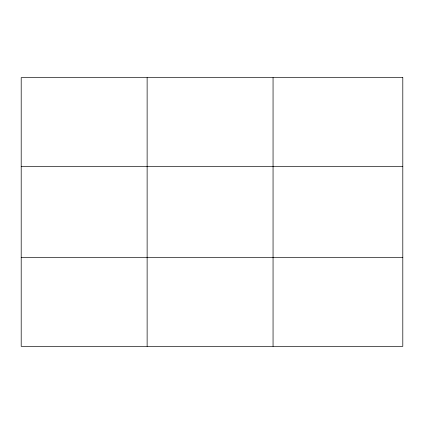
<?xml version="1.0" encoding="UTF-8"?>
<svg xmlns="http://www.w3.org/2000/svg" width="424" height="424" viewBox="0 0 424 424"><rect width="100%" height="100%" fill="white"/><g stroke="black" fill="none" stroke-linecap="round" stroke-linejoin="round"><path stroke-width="0.64" d="M147.128 77.65L147.128 346.35M273.056 77.65L273.056 346.35M21.2 166.319L402.8 166.319M21.2 257.681L402.8 257.681M402.8 77.65L402.8 346.35L21.2 346.35L21.2 77.65L402.8 77.65"/></g></svg>
